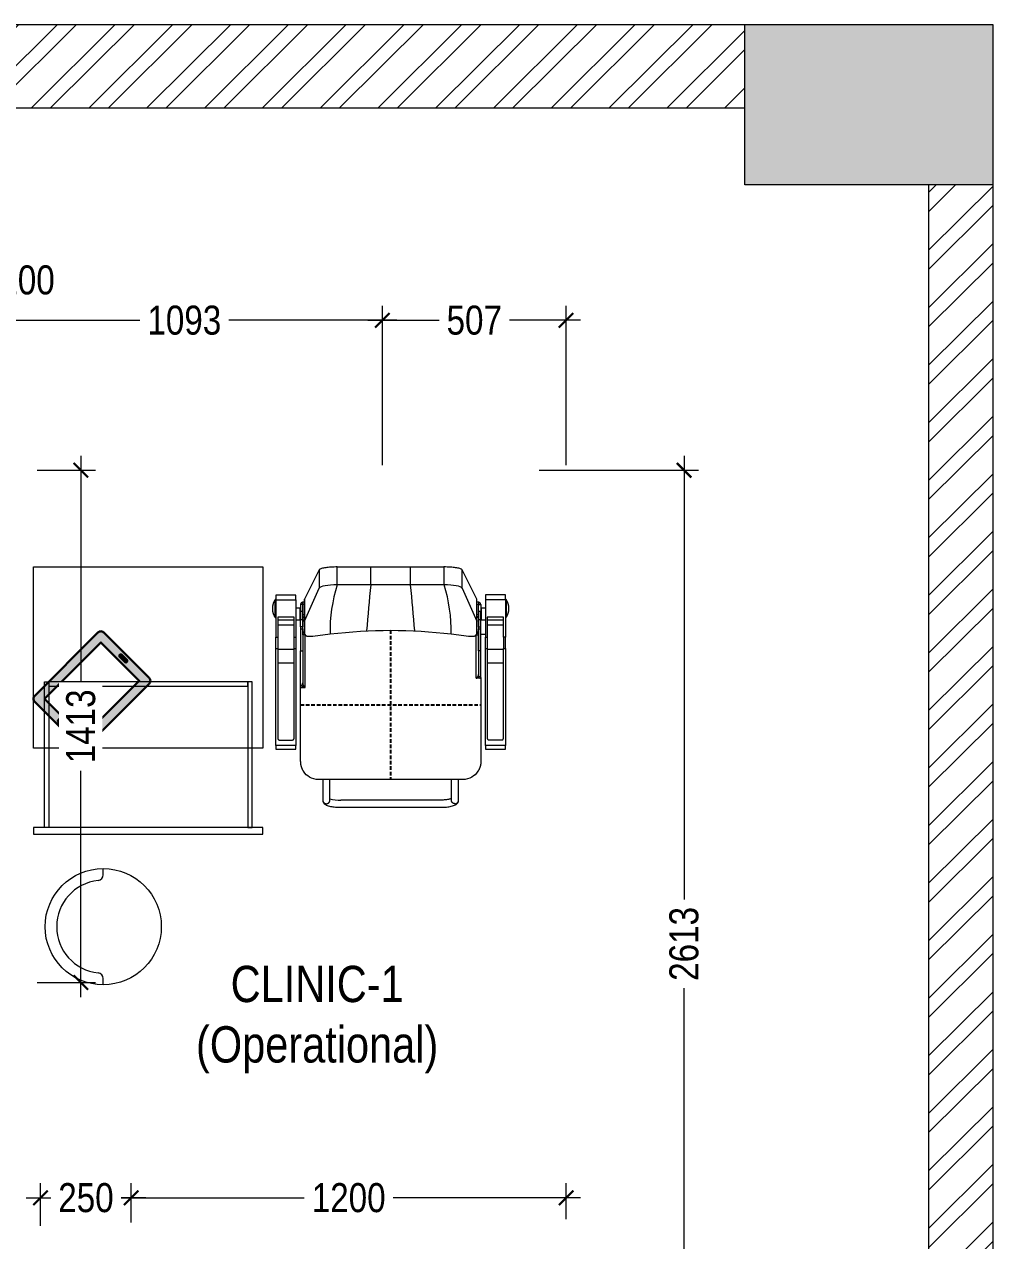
# Model space of a CAD drawing. Header units: millimetres. Extents: x 5444 to 22814, y -867569 to -857363.
# Drawn here: x 20142 to 22814, y -860718 to -857363 of the extents above; entities that cross this region are included whole.
import ezdxf
from ezdxf.lldxf.tags import DXFTag

# ---------------------------------------------------------------- set-up
doc = ezdxf.new("R2010")
doc.units = ezdxf.units.MM
doc.header["$LTSCALE"] = 40
doc.header["$PDMODE"] = 3
doc.linetypes.add('HIDDEN', pattern=[0.375, 0.25, -0.125])
doc.linetypes.add('HIDDEN2', pattern=[0.1875, 0.125, -0.0625])
for name, color, linetype, lineweight in [('A-WALL-MASY', 1, 'Continuous', 9), ('Column', 243, 'Continuous', 9), ('Column hatch', 8, 'Continuous', 9), ('dimensions', 149, 'Continuous', 5), ('Floor-Unit', 1, 'Continuous', 13), ('LENS_FURNITURE', 13, 'Continuous', 9), ('LENS_PARTITION', 21, 'Continuous', 25), ('LENS_TEXT', 31, 'HIDDEN2', 5), ('wall hatch', 22, 'Continuous', 9)]:
    doc.layers.add(name, color=color, linetype=linetype, lineweight=lineweight)
doc.styles.get("Standard").update_dxf_attribs({"font": 'ARIALN.TTF'})
tags = doc.linetypes.add('DASHED2', pattern=[0.375, 0.25, -0.125]).pattern_tags.tags
tags[6:7] = [DXFTag(74, 4), DXFTag(75, 0), DXFTag(340, '0'), DXFTag(46, 1.0), DXFTag(50, 0.0), DXFTag(44, 0.0), DXFTag(45, 0.0)]
tags[4:5] = [DXFTag(74, 4), DXFTag(75, 0), DXFTag(340, '0'), DXFTag(46, 1.0), DXFTag(50, 0.0), DXFTag(44, 0.0), DXFTag(45, 0.0)]
doc.dimstyles.new('Working', dxfattribs={"dimscale": 0.8, "dimtxt": 100, "dimasz": 50, "dimexe": 50, "dimexo": 50, "dimgap": 25, "dimtad": 1, "dimdec": 0, "dimtxsty": 'Standard', "dimblk": 'ARCHTICK', "dimcen": 0, "dimdle": 50, "dimclrd": 250, "dimclre": 8, "dimclrt": 7, "dimazin": 3, "dimtfac": 1, "dimtdec": 0, "dimtmove": 1, "dimatfit": 3, "dimfxl": 3, "dimlwd": 5, "dimlwe": 0})

# ---------------------------------------------------------------- blocks, each defined once
blk = doc.blocks.new('awefqwf')
at = {"layer": 'Column hatch'}
h = blk.add_hatch(color=256, dxfattribs=at)
h.dxf.hatch_style = 1
h.paths.add_polyline_path([(-4403, -8989), (-3393, -8989), (-3393, -8439), (-4403, -8439)])
h.paths.add_polyline_path([(-377, -4885), (0, -4885), (0, -4436), (-377, -4436)])
h.paths.add_polyline_path([(-684, -443), (0, -443), (0, 0), (-684, 0)])
h.paths.add_polyline_path([(-4254, -582), (-3474, -582), (-3474, 0), (-4254, 0)])
h.paths.add_polyline_path([(-9029, -617), (-8338, -617), (-8338, 0), (-9029, 0)])
h.paths.add_polyline_path([(-13667, -615), (-12948, -615), (-12948, 0), (-13667, 0)])
h.paths.add_polyline_path([(-13655, -6646), (-13124, -6646), (-13124, -6185), (-13655, -6185)])
at = {"layer": 'wall hatch'}
h = blk.add_hatch(dxfattribs=at)
h.set_pattern_fill('ANSI32', color=256, scale=300, angle=-0.13)
h.set_pattern_definition([(44.87, (-16178221.86, 1096019.62), (-79.36881616, 79.7298001), []), (44.87, (-16178168.82, 1096019.5), (-79.36881616, 79.7298001), [])])
h.paths.add_polyline_path([(-13124, -6636), (-8523, -6636), (-8523, -6455), (-6255, -6455), (-6255, -7141), (-5150, -7141), (-5150, -8989), (-4403, -8989), (-4403, -8776), (-4920, -8776), (-4920, -7019), (-4275, -7019), (-4275, -6225), (-4375, -6225), (-4375, -6911), (-6025, -6911), (-6025, -6225), (-8753, -6225), (-8753, -6406), (-13124, -6406)])
h.paths.add_polyline_path([(-3615, -8439), (-3393, -8439), (-3393, -6225), (-3615, -6225)])
h.paths.add_polyline_path([(-3393, -8989), (0, -8989), (0, -4885), (-230, -4885), (-230, -8759), (-3393, -8759)])
h.paths.add_polyline_path([(-177, -4436), (0, -4436), (0, -443), (-177, -443)])
h.paths.add_polyline_path([(-8338, -286), (-4254, -286), (-4254, 0), (-8338, 0)])
h.paths.add_polyline_path([(-12948, -307), (-9029, -307), (-9029, 0), (-12948, 0)])
h.paths.add_polyline_path([(-3474, -230), (-684, -230), (-684, 0), (-3474, 0)])
at = {"layer": 'A-WALL-MASY'}
for p, q in [((-3474, 0), (-684, 0)), ((-3474, -230), (-684, -230)), ((-177, -443), (-177, -4436)), ((0, -443), (0, -4436))]:
    blk.add_line(p, q, dxfattribs=at)
at = {"layer": 'Column'}
blk.add_lwpolyline([(-684, 0), (0, 0), (0, -443), (-684, -443)], close=True, dxfattribs=at)
blk = doc.blocks.new('_ArchTick')
at = {"const_width": 0.15}
blk.add_lwpolyline([(-0.5, -0.5), (0.5, 0.5)], dxfattribs=at)
blk = doc.blocks.new('*D42')
at = {"layer": 'Defpoints', "color": 0, "ltscale": 50, "transparency": 16777216}
for p in [(20036.9, -858179.5), (19936.9, -858593.1), (20036.9, -858593.1)]:
    blk.add_point(p, dxfattribs=at)
at = {"layer": 'dimensions', "color": 250, "linetype": 'DASHED2', "lineweight": 5, "ltscale": 50, "transparency": 16777216}
for p, q in [((19986.9, -858179.5), (20020.1, -858068.6)), ((20020.1, -858068.6), (20060.1, -858068.6)), ((19896.9, -858179.5), (20076.9, -858179.5))]:
    blk.add_line(p, q, dxfattribs=at)
at = {"layer": 'dimensions', "color": 8, "linetype": 'DASHED2', "lineweight": 0, "ltscale": 50, "transparency": 16777216}
for p, q in [((19936.9, -858553.1), (19936.9, -858139.5)), ((20036.9, -858553.1), (20036.9, -858139.5))]:
    blk.add_line(p, q, dxfattribs=at)
at = {"layer": 'dimensions', "color": 250, "lineweight": 5, "ltscale": 50, "transparency": 16777216, "xscale": 40, "yscale": 40, "zscale": 40, "rotation": 180}
blk.add_blockref('_ArchTick', (19936.9, -858179.5), dxfattribs=at)
at = {"layer": 'dimensions', "color": 250, "lineweight": 5, "ltscale": 50, "transparency": 16777216, "xscale": 40, "yscale": 40, "zscale": 40}
blk.add_blockref('_ArchTick', (20036.9, -858179.5), dxfattribs=at)
at = {"layer": 'dimensions', "color": 7, "ltscale": 50, "transparency": 16777216, "insert": (20149.4, -858068.6), "char_height": 80, "attachment_point": 5, "bg_fill": 3, "box_fill_scale": 1.25, "bg_fill_color": 9, "bg_fill_true_color": 13158600, "bg_fill_transparency": 0}
blk.add_mtext('\\A1;100', dxfattribs=at)
blk = doc.blocks.new('*D123')
at = {"layer": 'Defpoints', "color": 0, "ltscale": 50, "transparency": 16777216}
for p in [(21129.9, -858179.5), (20036.9, -858593.1), (21129.9, -858806.1)]:
    blk.add_point(p, dxfattribs=at)
at = {"layer": 'dimensions', "color": 8, "linetype": 'DASHED2', "lineweight": 0, "ltscale": 50, "transparency": 16777216}
for p, q in [((20036.9, -858553.1), (20036.9, -858139.5)), ((21129.9, -858579.5), (21129.9, -858139.5))]:
    blk.add_line(p, q, dxfattribs=at)
at = {"layer": 'dimensions', "color": 250, "linetype": 'DASHED2', "lineweight": 5, "ltscale": 50, "transparency": 16777216}
for p, q in [((19996.9, -858179.5), (20468.5, -858179.5)), ((21169.9, -858179.5), (20698.2, -858179.5))]:
    blk.add_line(p, q, dxfattribs=at)
at = {"layer": 'dimensions', "color": 250, "lineweight": 5, "ltscale": 50, "transparency": 16777216, "xscale": 40, "yscale": 40, "zscale": 40, "rotation": 180}
blk.add_blockref('_ArchTick', (20036.9, -858179.5), dxfattribs=at)
at = {"layer": 'dimensions', "color": 250, "lineweight": 5, "ltscale": 50, "transparency": 16777216, "xscale": 40, "yscale": 40, "zscale": 40}
blk.add_blockref('_ArchTick', (21129.9, -858179.5), dxfattribs=at)
at = {"layer": 'dimensions', "color": 7, "ltscale": 50, "transparency": 16777216, "insert": (20583.4, -858179.5), "char_height": 80, "attachment_point": 5, "bg_fill": 3, "box_fill_scale": 1.25, "bg_fill_color": 9, "bg_fill_true_color": 13158600, "bg_fill_transparency": 0}
blk.add_mtext('\\A1;1093', dxfattribs=at)
blk = doc.blocks.new('*D124')
at = {"layer": 'Defpoints', "color": 0, "ltscale": 50, "transparency": 16777216}
for p in [(21636.9, -858179.5), (21129.9, -858806.1), (21636.9, -858806.1)]:
    blk.add_point(p, dxfattribs=at)
at = {"layer": 'dimensions', "color": 8, "linetype": 'DASHED2', "lineweight": 0, "ltscale": 50, "transparency": 16777216}
for p, q in [((21129.9, -858579.5), (21129.9, -858139.5)), ((21636.9, -858579.5), (21636.9, -858139.5))]:
    blk.add_line(p, q, dxfattribs=at)
at = {"layer": 'dimensions', "color": 250, "linetype": 'DASHED2', "lineweight": 5, "ltscale": 50, "transparency": 16777216}
for p, q in [((21089.9, -858179.5), (21290.9, -858179.5)), ((21676.9, -858179.5), (21475.8, -858179.5))]:
    blk.add_line(p, q, dxfattribs=at)
at = {"layer": 'dimensions', "color": 250, "lineweight": 5, "ltscale": 50, "transparency": 16777216, "xscale": 40, "yscale": 40, "zscale": 40, "rotation": 180}
blk.add_blockref('_ArchTick', (21129.9, -858179.5), dxfattribs=at)
at = {"layer": 'dimensions', "color": 250, "lineweight": 5, "ltscale": 50, "transparency": 16777216, "xscale": 40, "yscale": 40, "zscale": 40}
blk.add_blockref('_ArchTick', (21636.9, -858179.5), dxfattribs=at)
at = {"layer": 'dimensions', "color": 7, "ltscale": 50, "transparency": 16777216, "insert": (21383.4, -858179.5), "char_height": 80, "attachment_point": 5, "bg_fill": 3, "box_fill_scale": 1.25, "bg_fill_color": 9, "bg_fill_true_color": 13158600, "bg_fill_transparency": 0}
blk.add_mtext('\\A1;507', dxfattribs=at)
blk = doc.blocks.new('*D125')
at = {"layer": 'Defpoints', "color": 0, "ltscale": 50, "transparency": 16777216}
for p in [(21129.9, -858593.1), (21636.9, -861206.1), (21962.3, -861206.1)]:
    blk.add_point(p, dxfattribs=at)
at = {"layer": 'dimensions', "color": 250, "linetype": 'DASHED2', "lineweight": 5, "ltscale": 50, "transparency": 16777216}
for p, q in [((21962.3, -858553.1), (21962.3, -859781.1)), ((21962.3, -861246.1), (21962.3, -860018))]:
    blk.add_line(p, q, dxfattribs=at)
at = {"layer": 'dimensions', "color": 8, "linetype": 'DASHED2', "lineweight": 0, "ltscale": 50, "transparency": 16777216}
for p, q in [((21562.3, -858593.1), (22002.3, -858593.1)), ((21676.9, -861206.1), (22002.3, -861206.1))]:
    blk.add_line(p, q, dxfattribs=at)
at = {"layer": 'dimensions', "color": 250, "lineweight": 5, "ltscale": 50, "transparency": 16777216, "xscale": 40, "yscale": 40, "zscale": 40}
for p, rotation in [((21962.3, -858593.1), 90), ((21962.3, -861206.1), 270)]:
    blk.add_blockref('_ArchTick', p, dxfattribs=dict(at, rotation=rotation))
at = {"layer": 'dimensions', "color": 7, "ltscale": 50, "transparency": 16777216, "insert": (21962.3, -859899.6), "char_height": 80, "attachment_point": 5, "rotation": 90, "bg_fill": 3, "box_fill_scale": 1.25, "bg_fill_color": 9, "bg_fill_true_color": 13158600, "bg_fill_transparency": 0}
blk.add_mtext('\\A1;2613', dxfattribs=at)
blk = doc.blocks.new('*D40')
at = {"layer": 'Defpoints', "color": 0, "ltscale": 50, "transparency": 16777216}
for p in [(20436.9, -860600), (20436.9, -860708.1), (21636.9, -860699.1)]:
    blk.add_point(p, dxfattribs=at)
at = {"layer": 'dimensions', "color": 8, "linetype": 'DASHED2', "lineweight": 0, "ltscale": 50, "transparency": 16777216}
for p, q in [((20436.9, -860668.1), (20436.9, -860560)), ((21636.9, -860659.1), (21636.9, -860560))]:
    blk.add_line(p, q, dxfattribs=at)
at = {"layer": 'dimensions', "color": 250, "linetype": 'DASHED2', "lineweight": 5, "ltscale": 50, "transparency": 16777216}
for p, q in [((20396.9, -860600), (20922.1, -860600)), ((21676.9, -860600), (21151.6, -860600))]:
    blk.add_line(p, q, dxfattribs=at)
at = {"layer": 'dimensions', "color": 250, "lineweight": 5, "ltscale": 50, "transparency": 16777216, "xscale": 40, "yscale": 40, "zscale": 40, "rotation": 180}
blk.add_blockref('_ArchTick', (20436.9, -860600), dxfattribs=at)
at = {"layer": 'dimensions', "color": 250, "lineweight": 5, "ltscale": 50, "transparency": 16777216, "xscale": 40, "yscale": 40, "zscale": 40}
blk.add_blockref('_ArchTick', (21636.9, -860600), dxfattribs=at)
at = {"layer": 'dimensions', "color": 7, "ltscale": 50, "transparency": 16777216, "insert": (21036.9, -860600), "char_height": 80, "attachment_point": 5, "bg_fill": 3, "box_fill_scale": 1.25, "bg_fill_color": 9, "bg_fill_true_color": 13158600, "bg_fill_transparency": 0}
blk.add_mtext('\\A1;1200', dxfattribs=at)
blk = doc.blocks.new('*D41')
at = {"layer": 'Defpoints', "color": 0, "ltscale": 50, "transparency": 16777216}
for p in [(20186.9, -860600), (20186.9, -860717.1), (20436.9, -860708.1)]:
    blk.add_point(p, dxfattribs=at)
at = {"layer": 'dimensions', "color": 8, "linetype": 'DASHED2', "lineweight": 0, "ltscale": 50, "transparency": 16777216}
for p, q in [((20186.9, -860677.1), (20186.9, -860560)), ((20436.9, -860668.1), (20436.9, -860560))]:
    blk.add_line(p, q, dxfattribs=at)
at = {"layer": 'dimensions', "color": 250, "linetype": 'DASHED2', "lineweight": 5, "ltscale": 50, "transparency": 16777216}
for p, q in [((20146.9, -860600), (20219, -860600)), ((20476.9, -860600), (20404.8, -860600))]:
    blk.add_line(p, q, dxfattribs=at)
at = {"layer": 'dimensions', "color": 250, "lineweight": 5, "ltscale": 50, "transparency": 16777216, "xscale": 40, "yscale": 40, "zscale": 40, "rotation": 180}
blk.add_blockref('_ArchTick', (20186.9, -860600), dxfattribs=at)
at = {"layer": 'dimensions', "color": 250, "lineweight": 5, "ltscale": 50, "transparency": 16777216, "xscale": 40, "yscale": 40, "zscale": 40}
blk.add_blockref('_ArchTick', (20436.9, -860600), dxfattribs=at)
at = {"layer": 'dimensions', "color": 7, "ltscale": 50, "transparency": 16777216, "insert": (20311.9, -860600), "char_height": 80, "attachment_point": 5, "bg_fill": 3, "box_fill_scale": 1.25, "bg_fill_color": 9, "bg_fill_true_color": 13158600, "bg_fill_transparency": 0}
blk.add_mtext('\\A1;250', dxfattribs=at)
blk = doc.blocks.new('Chair')
at = {"layer": 'Floor-Unit', "ltscale": 100}
for p, q in [((587017.2, -21249.2), (586990.8, -21249.2)), ((587490.8, -21249.2), (587464.4, -21249.2))]:
    blk.add_line(p, q, dxfattribs=at)
blk.add_circle((587240.8, -21249.2), 250, dxfattribs=at)
for centre, radius, start, end in [((587017.2, -21274.2), 25, 6.3794, 90), ((587240.8, -21249.2), 200, 186.3794, 353.6206), ((587464.4, -21274.2), 25, 90, 173.6206)]:
    blk.add_arc(centre, radius, start, end, dxfattribs=at)
blk = doc.blocks.new('chr')
at = {"layer": 'Defpoints', "linetype": 'HIDDEN'}
for p, q in [((0, 205.7), (0, -205.7)), ((-249, 0), (249, 0))]:
    blk.add_line(p, q, dxfattribs=at)
at = {"layer": 'LENS_FURNITURE'}
for points in [[(-197, 372.7), (-237.8, 291.7), (-237.8, 231.2, 0.110434), (-238, 230.4), (-238, 199.5), (-238, 199.4)], [(238, 199.4), (238, 199.5), (238, 230.4, 0.107055), (237.8, 231.2), (237.8, 291.7), (197, 372.7)], [(236, 193.5, -0.026868), (242.5, 193.2), (242.5, 193.5), (242.5, 193.7), (242.4, 194.2), (242.4, 194.5), (242.3, 194.8), (242.3, 195), (242.2, 195.2), (242.2, 195.5), (242.1, 195.7), (242, 196), (242, 196.2), (241.9, 196.5), (241.7, 196.9), (241.5, 197.4), (241.3, 197.9), (241.2, 198.1), (240.9, 198.5), (240.8, 198.8), (240.6, 199), (240.3, 199.4), (240.2, 199.6), (240, 199.8), (239.9, 200), (239.7, 200.2), (239.5, 200.4), (239.4, 200.6), (239.2, 200.7), (239, 200.9), (238.8, 201.1), (238.4, 201.4), (238, 201.7)], [(249, 73.3, 0.004277), (236, 73.4), (236, 193.3)], [(-249, 48.3, -0.00446), (-236, 48.4), (-236, 48.4), (-236.4, 48.5), (-238.1, 49), (-240.7, 49.9), (-242.8, 50.7), (-244.4, 51.5), (-245.5, 52.3), (-245.3, 52.5), (-245.1, 52.6), (-244.8, 52.9), (-244.5, 53.3), (-244.4, 53.5), (-244.2, 53.7), (-244.1, 53.8), (-244, 54), (-243.9, 54.2), (-243.6, 54.6), (-243.5, 54.8), (-243.4, 55), (-243.3, 55.2), (-243.2, 55.4), (-243.1, 55.7), (-243.1, 55.9), (-243, 56.1), (-242.9, 56.3), (-242.8, 56.7), (-242.7, 57), (-242.7, 57.2), (-242.6, 57.4), (-242.6, 57.6), (-242.6, 57.9), (-242.5, 58.1), (-242.5, 58.5), (-242.5, 58.8), (-242.5, 59)]]:
    blk.add_lwpolyline(points, format="xyb", dxfattribs=at)
for points in [[(-147.2, 331.1), (-147.2, 380.6), (-151.5, 380.5), (-155.9, 380.4), (-160.1, 380.3), (-164.3, 380.1), (-168.3, 379.8), (-172.2, 379.4), (-175.9, 379), (-179.3, 378.5), (-182.5, 378), (-185.5, 377.5), (-188.1, 376.9), (-190.5, 376.2), (-192.5, 375.6), (-194.2, 374.9), (-195.5, 374.1), (-196.4, 373.4), (-197, 372.7), (-197, 322.4)], [(-147.2, 380.6), (147.2, 380.6)], [(-54.8, 331.1), (-54.8, 380.6)], [(54.8, 331.1), (54.8, 380.6)], [(197, 322.4), (197, 372.7), (196.5, 373.4), (195.5, 374.1), (194.2, 374.9), (192.5, 375.6), (190.5, 376.2), (188.2, 376.9), (185.5, 377.5), (182.6, 378), (179.4, 378.5), (175.9, 379), (172.2, 379.4), (168.4, 379.8), (164.3, 380.1), (160.2, 380.3), (155.9, 380.4), (151.6, 380.5), (147.2, 380.6), (147.2, 331.1)], [(-261.5, 290.2), (-261.5, 303.2), (-316.5, 303.2), (-316.5, 290.2), (-261.5, 290.2), (-261.5, 187)], [(-237.8, 231.2), (-197, 322.4)], [(147.2, 331.1), (-147.2, 331.1)], [(197, 322.4), (237.8, 231.2)], [(197, 321.2), (197, 321.7), (197, 321.9)], [(316.5, 290.4), (316.5, 303.4), (261.5, 303.4), (261.5, 290.4), (316.5, 290.4), (316.5, 187.2)], [(-316.5, 290.7), (-318.5, 290.7), (-318.8, 290.3), (-319.1, 289.9), (-319.3, 289.4), (-319.9, 288.6), (-320.1, 288.1), (-320.4, 287.7), (-320.9, 286.8), (-321.2, 286.4), (-321.4, 285.9), (-321.6, 285.5), (-321.8, 285), (-322.3, 284.1), (-322.5, 283.6), (-322.7, 283.2), (-322.9, 282.7), (-323.1, 282.2), (-323.3, 281.8), (-323.5, 281.3), (-323.8, 280.4), (-324, 279.9), (-324.1, 279.4), (-324.5, 278.4), (-324.6, 277.9), (-324.7, 277.5), (-324.9, 277), (-325, 276.5), (-325.2, 275.5), (-325.5, 274.5), (-325.6, 274), (-325.7, 273.5), (-325.9, 272), (-326.1, 270.5), (-326.1, 270), (-326.2, 269.5), (-326.2, 269), (-326.3, 268.5), (-326.3, 268), (-326.3, 267.5), (-326.3, 267), (-326.3, 266.5), (-326.4, 266), (-326.4, 265.4), (-326.3, 264.9), (-326.3, 264.4), (-326.3, 263.9), (-326.3, 262.9), (-326.2, 262.4), (-326.2, 261.9), (-326.1, 261.4), (-326.1, 260.9), (-325.9, 259.4), (-325.8, 258.9), (-325.7, 258.4), (-325.7, 257.9), (-325.6, 257.4), (-325.5, 256.9), (-325.4, 256.4), (-325.2, 255.9), (-325, 254.9), (-324.9, 254.4), (-324.7, 253.9), (-324.6, 253.4), (-324.5, 253), (-324, 251.5), (-323.8, 251), (-323.6, 250.5), (-323.5, 250.1), (-323.3, 249.6), (-323.1, 249.1), (-322.9, 248.7), (-322.7, 248.2), (-322.5, 247.7), (-322.3, 247.3), (-321.8, 246.4), (-321.6, 245.9), (-321.4, 245.5), (-321.2, 245), (-320.7, 244.1), (-320.4, 243.7), (-320.1, 243.2), (-319.9, 242.8), (-319.3, 242), (-319.1, 241.5), (-318.8, 241.1), (-318.5, 240.7), (-316.5, 240.7)], [(-318.5, 240.7), (-318.5, 290.7)], [(-316.5, 290.2), (-316.5, 187)], [(-238, 277.2), (-242, 277.2), (-242, 283.1), (-242.2, 283.1), (-242.6, 283.1), (-242.8, 283), (-243, 283), (-243.1, 283), (-243.3, 283), (-243.5, 282.9), (-243.7, 282.9), (-244.1, 282.8), (-244.2, 282.7), (-244.4, 282.6), (-244.8, 282.5), (-244.9, 282.4), (-245.1, 282.3), (-245.3, 282.2), (-245.6, 282), (-245.8, 281.9), (-245.9, 281.8), (-246.1, 281.7), (-246.2, 281.5), (-246.4, 281.4), (-246.5, 281.3), (-246.6, 281.2), (-246.8, 281), (-246.9, 280.9), (-247, 280.7), (-247.1, 280.6), (-247.4, 280.3), (-247.5, 280.1), (-247.6, 280), (-247.7, 279.8), (-247.8, 279.6), (-247.9, 279.3), (-248.1, 278.9), (-248.2, 278.6), (-248.3, 278.4), (-248.3, 278.2), (-248.4, 278), (-248.4, 277.8), (-248.4, 277.6), (-248.4, 277.4), (-248.5, 277.3), (-248.5, 277.1), (-248.5, 276.9), (-248.5, 276.7)], [(-242.5, 257.7), (-242.5, 276.7), (-248.5, 276.7), (-248.5, 257.7)], [(-242.5, 249.3), (-242.5, 249.4), (-242.4, 249.6), (-242.2, 249.6), (-242, 249.6), (-242, 277.2), (-242.1, 277.2), (-242.1, 277.2), (-242.2, 277.1), (-242.2, 277.1), (-242.3, 277.1), (-242.3, 277), (-242.4, 277), (-242.4, 277), (-242.5, 276.9), (-242.5, 276.8), (-242.5, 276.8), (-242.5, 276.7), (-242.5, 276.7)], [(-238, 283.1), (-242, 283.1)], [(-238, 230.2), (-238, 230.4), (-238, 290.9), (-238, 291), (-238, 291.1), (-237.9, 291.2), (-237.9, 291.3), (-237.9, 291.4), (-237.9, 291.5), (-237.8, 291.6), (-237.8, 291.7)], [(238, 230.2), (238, 230.4), (238, 290.9), (238, 291), (238, 291.1), (238, 291.2), (238, 291.3), (237.9, 291.4), (237.9, 291.5), (237.9, 291.6), (237.8, 291.7)], [(248.5, 276.7), (248.5, 277.3), (248.4, 277.4), (248.4, 277.6), (248.4, 277.8), (248.4, 278), (248.3, 278.2), (248.1, 278.7), (248.1, 278.9), (247.9, 279.3), (247.9, 279.4), (247.8, 279.6), (247.7, 279.8), (247.6, 280), (247.5, 280.1), (247.4, 280.3), (247.1, 280.6), (247, 280.7), (246.9, 280.9), (246.8, 281), (246.6, 281.2), (246.5, 281.3), (246.1, 281.7), (245.9, 281.8), (245.8, 281.9), (245.6, 282), (245.3, 282.2), (245.1, 282.3), (244.9, 282.4), (244.8, 282.5), (244.4, 282.6), (244.2, 282.7), (244.1, 282.8), (243.9, 282.8), (243.7, 282.9), (243.5, 282.9), (243.3, 283), (243.1, 283), (242.9, 283), (242.8, 283), (242.6, 283.1), (242.2, 283.1), (242, 283.1), (242, 277.2), (238, 277.2)], [(242, 283.1), (238, 283.1)], [(242.5, 249.3), (242.4, 249.5), (242.4, 249.5), (242.4, 249.5), (242.4, 249.5), (242.2, 249.6), (242, 249.6), (242, 277.2), (242.1, 277.2), (242.1, 277.2), (242.2, 277.1), (242.2, 277.1), (242.3, 277.1), (242.3, 277), (242.4, 277), (242.4, 277), (242.5, 276.9), (242.5, 276.8), (242.5, 276.8), (242.5, 276.7), (242.5, 276.7)], [(242.5, 257.7), (242.5, 276.7), (248.5, 276.7), (248.5, 257.7)], [(261.5, 290.4), (261.5, 187.2)], [(316.5, 240.9), (318.5, 240.9), (318.8, 241.3), (319.1, 241.7), (319.6, 242.6), (320.1, 243.4), (320.7, 244.3), (320.9, 244.8), (321.2, 245.2), (321.4, 245.6), (321.6, 246.1), (321.8, 246.5), (322.1, 247), (322.3, 247.5), (322.5, 247.9), (322.7, 248.4), (322.9, 248.9), (323.1, 249.3), (323.3, 249.8), (323.5, 250.3), (323.8, 251.2), (324, 251.7), (324.1, 252.2), (324.5, 253.1), (324.6, 253.6), (324.9, 254.6), (325, 255.1), (325.2, 256.1), (325.4, 256.6), (325.5, 257.1), (325.6, 257.6), (325.7, 258.1), (325.7, 258.6), (325.8, 259.1), (326, 260.1), (326.1, 261.1), (326.1, 261.6), (326.2, 262.1), (326.3, 263.1), (326.3, 263.6), (326.3, 264.1), (326.3, 264.6), (326.3, 265.1), (326.4, 265.6), (326.4, 266.1), (326.3, 266.6), (326.3, 267.1), (326.3, 267.7), (326.3, 268.2), (326.3, 268.7), (326.2, 269.7), (326.1, 270.2), (326.1, 270.7), (326, 271.7), (325.8, 272.7), (325.7, 273.2), (325.7, 273.7), (325.5, 274.7), (325.4, 275.2), (325.2, 275.7), (325, 276.7), (324.9, 277.2), (324.7, 277.6), (324.6, 278.1), (324.5, 278.6), (324.1, 279.6), (324, 280.1), (323.8, 280.6), (323.5, 281.5), (323.3, 282), (322.9, 282.9), (322.7, 283.4), (322.3, 284.3), (321.8, 285.2), (321.6, 285.7), (321.4, 286.1), (321.2, 286.6), (320.9, 287), (320.7, 287.5), (320.1, 288.3), (319.9, 288.8), (319.6, 289.2), (319.3, 289.6), (319.1, 290), (318.8, 290.5), (318.5, 290.9), (316.5, 290.9)], [(318.5, 290.9), (318.5, 240.9)], [(-266.5, 187), (-266.5, 241.7), (-311.5, 241.7), (-311.5, 187)], [(-248.5, 265.7), (-249.5, 266.7), (-261.5, 266.7)], [(-261.5, 234.7), (-249.5, 234.7), (-248.5, 235.7)], [(-249.5, 234.7), (-249.5, 266.7)], [(-248.5, 215.4), (-248.5, 209.6), (-242.5, 209.6), (-242.5, 215.4), (-248.5, 215.4), (-248.5, 235.9)], [(-238, 201.8), (-238.2, 201.6), (-238.4, 201.5), (-238.6, 201.3), (-238.8, 201.1), (-238.9, 200.9), (-239.1, 200.8), (-239.3, 200.6), (-239.5, 200.4), (-239.7, 200.2), (-239.8, 200), (-240, 199.8), (-240.2, 199.6), (-240.3, 199.4), (-240.5, 199.2), (-240.6, 199), (-240.9, 198.6), (-241.1, 198.1), (-241.2, 197.9), (-241.4, 197.7), (-241.5, 197.4), (-241.6, 197.2), (-241.7, 197), (-241.8, 196.7), (-241.9, 196.5), (-241.9, 196.2), (-242, 196), (-242.1, 195.8), (-242.2, 195.5), (-242.2, 195.3), (-242.3, 195), (-242.3, 194.8), (-242.4, 194.5), (-242.4, 194), (-242.5, 193.7), (-242.5, 193.2), (-242.5, 232.1), (-242.2, 236.1), (-241.2, 240.1), (-239.5, 243.8), (-238, 246)], [(-242.5, 235.9), (-242.5, 215.4)], [(-242, 249.6), (-240.7, 249.6), (-239.3, 249.6), (-238, 249.5)], [(238, 246.1), (238.5, 245.4), (240.2, 242.4), (241.5, 239.1), (242.2, 235.6), (242.5, 232.1), (242.5, 193.2), (242.5, 84), (242.2, 81.9), (241.2, 79.8), (239.7, 77.4), (237.7, 75), (236, 73.4), (236, 73.4), (236.4, 73.5), (238.1, 74), (240.7, 74.9), (242.8, 75.7), (244.4, 76.5), (245.5, 77.3), (245.3, 77.5), (245.1, 77.6), (244.8, 77.9), (244.5, 78.3), (244.4, 78.5), (244.2, 78.7), (244.1, 78.8), (243.9, 79.2), (243.8, 79.4), (243.6, 79.6), (243.5, 79.8), (243.4, 80), (243.3, 80.2), (243.2, 80.4), (243.1, 80.7), (243.1, 80.9), (243, 81.1), (242.9, 81.3), (242.8, 81.7), (242.7, 82), (242.7, 82.2), (242.6, 82.4), (242.6, 82.6), (242.6, 82.9), (242.5, 83.1), (242.5, 83.5), (242.5, 83.8), (242.5, 84)], [(238, 249.5), (239.3, 249.6), (242, 249.6)], [(242.5, 214.3), (242.5, 209.8), (248.5, 209.8), (248.5, 214.3), (242.5, 214.3), (242.5, 235.9)], [(261.5, 266.9), (249.5, 266.9), (248.5, 265.9)], [(248.5, 235.9), (249.5, 234.9), (261.5, 234.9)], [(248.5, 214.3), (248.5, 235.9)], [(249.5, 266.9), (249.5, 234.9)], [(311.5, 187.2), (311.5, 241.8), (266.5, 241.8), (266.5, 187.2)], [(-266.5, 233.8), (-311.5, 233.8)], [(-266.5, 219.8), (-311.5, 219.8)], [(-248.5, 209.6), (-248.5, 149.4)], [(-242.5, 222.6), (-242.4, 223), (-242.4, 223.1), (-242.4, 223.1), (-242.4, 223.1), (-242.2, 223.4), (-242, 223.6)], [(-242.5, 209.6), (-242.5, 149.4)], [(-214.9, 189.4), (-208.1, 190.4), (-187.4, 193.3), (-166.6, 195.9), (-145.8, 198.2), (-125, 200.2), (-104.2, 201.9), (-83.3, 203.3), (-62.4, 204.4), (-41.5, 205.2), (-20.6, 205.7), (0.3, 205.8), (21.2, 205.6), (42.1, 205.2), (63, 204.4), (83.9, 203.3), (104.8, 201.9), (125.6, 200.2), (146.5, 198.2), (167.2, 195.8), (188, 193.2), (208.7, 190.3), (214.9, 189.4)], [(242, 223.7), (242.2, 223.4), (242.4, 223.2), (242.5, 223), (242.5, 222.7)], [(242.5, 149.5), (242.5, 209.8)], [(248.5, 149.5), (248.5, 209.8)], [(311.5, 234), (266.5, 234)], [(311.5, 220), (266.5, 220)], [(-316.5, 155.2), (-316.5, 187), (-311.5, 187), (-311.5, 155.2)], [(-266.5, 155.2), (-266.5, 187), (-261.5, 187), (-261.5, 155.2)], [(-236, 193.5), (-236.5, 193.5), (-237.1, 193.5), (-238.2, 193.5), (-238.7, 193.5), (-239.2, 193.5), (-239.8, 193.4), (-240.3, 193.4), (-241.4, 193.3), (-242, 193.3), (-242.5, 193.2), (-242.5, 59), (-242.2, 57), (-241.2, 54.8), (-239.8, 52.5), (-237.7, 50), (-236, 48.4), (-236, 193.4)], [(-238, 199.5), (-238, 199.4), (-238, 199.1), (-238, 198.6), (-237.9, 198.4), (-237.9, 197.9), (-237.8, 197.7), (-237.7, 197.2), (-237.7, 197), (-237.6, 196.7), (-237.6, 196.5), (-237.5, 196.3), (-237.4, 196), (-237.3, 195.8), (-237.2, 195.6), (-237.1, 195.4), (-237, 195.1), (-236.9, 194.9), (-236.8, 194.7), (-236.5, 194.1), (-236.3, 193.9), (-236.2, 193.7), (-236.1, 193.5), (-235.8, 193.1), (-235.5, 192.7), (-235.3, 192.6), (-235.1, 192.4), (-235, 192.2), (-234.8, 192), (-234.6, 191.9), (-234.2, 191.6), (-233.9, 191.3), (-233.5, 191), (-233.3, 190.9), (-233, 190.7), (-232.6, 190.5), (-232.4, 190.4), (-232, 190.2), (-231.7, 190.1), (-231.5, 190), (-231.1, 189.8), (-230.8, 189.8), (-230.6, 189.7), (-230.4, 189.7), (-230.1, 189.6), (-229.9, 189.5), (-229.7, 189.5), (-229.4, 189.5), (-228.9, 189.4), (-228.7, 189.4), (-228.5, 189.4), (-228.2, 189.4), (-228, 189.4), (-214.9, 189.4)], [(214.9, 189.4), (228, 189.4), (228.3, 189.4), (228.5, 189.4), (228.7, 189.4), (229, 189.4), (229.5, 189.5), (229.7, 189.5), (229.9, 189.5), (230.6, 189.7), (230.9, 189.8), (231.1, 189.8), (231.3, 189.9), (231.6, 190), (231.8, 190.1), (232, 190.2), (232.2, 190.3), (232.4, 190.4), (232.7, 190.5), (233.1, 190.7), (233.3, 190.9), (233.5, 191), (233.9, 191.3), (234.3, 191.6), (234.6, 191.9), (234.8, 192), (235, 192.2), (235.2, 192.4), (235.3, 192.6), (235.5, 192.7), (235.8, 193.1), (236.1, 193.5), (236.4, 193.9), (236.5, 194.1), (236.6, 194.3), (236.9, 194.7), (237, 194.9), (237.1, 195.1), (237.2, 195.4), (237.3, 195.6), (237.4, 195.8), (237.5, 196), (237.5, 196.3), (237.6, 196.5), (237.7, 196.7), (237.8, 197.4), (237.9, 197.7), (237.9, 197.9), (238, 198.4), (238, 198.6), (238, 198.9), (238, 199.1), (238, 199.4), (238, 199.5)], [(261.5, 194), (248.5, 194)], [(261.5, 155.4), (261.5, 187.2), (266.5, 187.2), (266.5, 155.4)], [(-316.5, -111.8), (-316.5, 155.2), (-311.5, 155.2), (-311.5, -91.8), (-311.5, -92), (-311.5, -92.1), (-311.5, -92.3), (-311.5, -92.5), (-311.4, -92.7), (-311.4, -93), (-311.3, -93.2), (-311.3, -93.3), (-311.2, -93.6), (-311.1, -93.8), (-311, -93.9), (-310.9, -94.1), (-310.9, -94.3), (-310.6, -94.7), (-310.5, -94.8), (-310.4, -95), (-310.3, -95.1), (-310.1, -95.2), (-309.9, -95.5), (-309.8, -95.6), (-309.7, -95.7), (-309.2, -96), (-309.1, -96.1), (-309, -96.2), (-308.8, -96.2), (-308.5, -96.4), (-308.2, -96.5), (-308, -96.6), (-307.7, -96.7), (-307.5, -96.7), (-307.3, -96.7), (-307.2, -96.8), (-307, -96.8), (-306.8, -96.8), (-306.7, -96.8), (-306.5, -96.8), (-271.5, -96.8), (-271.3, -96.8), (-271.2, -96.8), (-271, -96.8), (-270.8, -96.8), (-270.5, -96.7), (-270.3, -96.7), (-270, -96.6), (-269.8, -96.5), (-269.7, -96.5), (-269.5, -96.4), (-269.2, -96.2), (-269.1, -96.2), (-268.9, -96.1), (-268.8, -96), (-268.6, -95.9), (-268.3, -95.7), (-268.2, -95.6), (-268.1, -95.5), (-267.8, -95.2), (-267.7, -95.1), (-267.6, -95), (-267.5, -94.8), (-267.4, -94.7), (-267.3, -94.5), (-267.2, -94.4), (-267.1, -94.1), (-267, -93.9), (-266.9, -93.6), (-266.8, -93.5), (-266.7, -93.3), (-266.7, -93.2), (-266.6, -93), (-266.6, -92.7), (-266.5, -92.5), (-266.5, -92.3), (-266.5, -92), (-266.5, -91.8), (-266.5, 155.2), (-261.5, 155.2), (-261.5, -111.8)], [(-266.5, 152.7), (-311.5, 152.7)], [(-248.5, 50.7), (-248.5, 52.8), (-248.5, 149.4), (-242.5, 149.4), (-242.5, 61.3)], [(248.5, 75.6), (248.5, 149.5), (242.5, 149.5), (242.5, 83.8)], [(316.5, 155.4), (316.5, -111.6), (261.5, -111.6), (261.5, -121.6), (316.5, -121.6), (316.5, -111.6)], [(261.5, -111.6), (261.5, 155.4), (266.5, 155.4), (266.5, -91.6), (266.5, -91.8), (266.5, -91.9), (266.5, -92.1), (266.5, -92.3), (266.6, -92.5), (266.6, -92.6), (266.6, -92.8), (266.7, -93.1), (266.8, -93.3), (266.8, -93.4), (266.9, -93.6), (267, -93.8), (267.1, -93.9), (267.1, -94.1), (267.2, -94.2), (267.3, -94.4), (267.4, -94.5), (267.5, -94.6), (267.6, -94.8), (267.7, -94.9), (267.8, -95), (268.1, -95.3), (268.2, -95.4), (268.3, -95.5), (268.6, -95.7), (268.8, -95.8), (268.9, -95.9), (269, -96), (269.4, -96.1), (269.8, -96.3), (270, -96.4), (270.3, -96.5), (270.5, -96.5), (270.6, -96.5), (270.8, -96.6), (271, -96.6), (271.2, -96.6), (271.5, -96.6), (306.5, -96.6), (306.7, -96.6), (306.8, -96.6), (307, -96.6), (307.2, -96.6), (307.3, -96.5), (307.5, -96.5), (307.7, -96.5), (308, -96.4), (308.2, -96.3), (308.3, -96.3), (308.6, -96.1), (308.8, -96), (308.9, -96), (309.1, -95.9), (309.2, -95.8), (309.4, -95.7), (309.7, -95.5), (309.8, -95.4), (309.9, -95.3), (310.1, -95), (310.3, -94.9), (310.4, -94.8), (310.6, -94.5), (310.7, -94.4), (310.8, -94.2), (310.9, -94.1), (310.9, -93.9), (311, -93.8), (311.1, -93.4), (311.2, -93.3), (311.3, -93.1), (311.4, -92.8), (311.4, -92.6), (311.4, -92.5), (311.5, -92.3), (311.5, -92.1), (311.5, -91.9), (311.5, -91.8), (311.5, -91.6), (311.5, 155.4)], [(311.5, 152.9), (266.5, 152.9)], [(-266.5, 115.3), (-311.5, 115.3)], [(311.5, 115.5), (266.5, 115.5)], [(246.5, 78.1), (246.2, 77.9), (245.5, 77.3)], [(248.5, 75.7), (248.7, 75.2), (248.7, 75), (248.8, 74.8), (248.8, 74.7), (248.9, 74.5), (249, 74), (249, 73.8), (249, 73.5), (249, 73.3), (249, -155.7)], [(-249, -155.7), (-249, 48.3), (-249, 48.5), (-249, 48.6), (-249, 48.8), (-249, 49), (-248.9, 49.2), (-248.9, 49.4), (-248.9, 49.6), (-248.8, 49.8), (-248.8, 49.9), (-248.7, 50.1), (-248.6, 50.5), (-248.4, 50.8), (-248.4, 51), (-248.3, 51.1), (-248.2, 51.3), (-248, 51.6), (-247.9, 51.8), (-247.8, 51.9), (-247.6, 52.1), (-247.5, 52.2), (-247.3, 52.5), (-247.1, 52.6), (-247, 52.7), (-246.9, 52.9), (-246.7, 53), (-246.6, 53.1), (-246.3, 52.9), (-245.5, 52.3)], [(-248.5, 52.8), (-246.9, 52.8)], [(-246.6, 53.1), (-246.2, 53.4), (-245.8, 53.7), (-245.5, 54), (-245.1, 54.4), (-245, 54.6), (-244.7, 54.9), (-244.5, 55.1), (-244.4, 55.3), (-244.2, 55.5), (-244.1, 55.7), (-244, 55.9), (-243.9, 56.1), (-243.6, 56.5), (-243.5, 56.8), (-243.4, 57), (-243.3, 57.2), (-243.2, 57.4), (-243.1, 57.9), (-242.9, 58.3), (-242.8, 58.8), (-242.7, 59), (-242.7, 59.2), (-242.6, 59.5), (-242.6, 59.7), (-242.6, 59.9), (-242.5, 60.2), (-242.5, 60.7), (-242.5, 60.9), (-242.5, 61.1)], [(-249, -155.7), (-249, -156.3), (-249, -156.8), (-249, -157.3), (-249, -157.9), (-248.9, -158.4), (-248.9, -159.5), (-248.8, -160), (-248.7, -161.1), (-248.7, -161.6), (-248.6, -162.1), (-248.5, -162.7), (-248.4, -163.7), (-248.3, -164.2), (-248.1, -165.3), (-248, -165.8), (-247.9, -166.3), (-247.7, -166.9), (-247.6, -167.4), (-247.5, -167.9), (-247.2, -168.9), (-246.9, -170), (-246.8, -170.5), (-246.4, -171.5), (-246.3, -172), (-246.1, -172.5), (-245.9, -173), (-245.7, -173.5), (-245.5, -174), (-245.3, -174.5), (-244.7, -176), (-244.5, -176.5), (-243.8, -177.9), (-243.1, -179.3), (-242.6, -180.3), (-242.3, -180.7), (-242, -181.2), (-241.7, -181.7), (-241.2, -182.6), (-240.9, -183)], [(249, -155.7), (249, -156.3), (249, -156.8), (249, -157.3), (248.9, -157.9), (248.9, -158.4), (248.9, -159.5), (248.8, -160), (248.8, -160.5), (248.7, -161.1), (248.7, -161.6), (248.6, -162.1), (248.5, -162.7), (248.4, -163.7), (248.3, -164.2), (248.2, -164.8), (248.1, -165.3), (248, -165.8), (247.9, -166.3), (247.7, -166.9), (247.6, -167.4), (247.5, -167.9), (247.2, -168.9), (246.9, -170), (246.8, -170.5), (246.4, -171.5), (246.3, -172), (246.1, -172.5), (245.9, -173), (245.7, -173.5), (245.5, -174), (245.3, -174.5), (245.1, -175), (244.7, -176), (244.5, -176.5), (244, -177.4), (243.8, -177.9), (243.6, -178.4), (243.1, -179.3), (242.8, -179.8), (242, -181.2), (241.7, -181.7), (241.2, -182.6), (240.9, -183), (236.9, -188.4), (233, -192.4), (228.7, -196), (224, -199), (218.3, -201.8), (212.4, -203.9), (205.8, -205.3), (199, -205.7), (199, -205.7)], [(-199, -205.7), (-199, -205.7), (-205.8, -205.3), (-212.4, -203.9), (-218.3, -201.8), (-224, -199), (-228.7, -196), (-233, -192.4), (-236.9, -188.4), (-240.9, -183), (-240.9, -183.1), (-240.9, -183.1)], [(199, -205.7), (-199, -205.7)], [(-187.5, -205.7), (-187.5, -262.7), (-187.4, -264.6), (-186.9, -266.5), (-186.2, -268.2), (-185.3, -269.8), (-184.3, -271.2), (-183, -272.5), (-181.5, -273.7), (-179.7, -274.9), (-177.6, -276.1), (-175, -277.2), (-172, -278.2), (-169, -279.1), (-165.8, -279.8), (-162.6, -280.5), (-159.2, -281), (-155.7, -281.4), (-152.2, -281.8), (-148.5, -282.1), (-144.8, -282.3), (-141.1, -282.4), (-137.5, -282.4), (137.5, -282.4), (139.5, -282.4), (143.2, -282.3), (146.9, -282.2), (150.6, -281.9), (154.2, -281.6), (157.6, -281.2), (161, -280.7), (164.3, -280.1), (167.4, -279.5), (170.3, -278.7), (173.2, -277.8), (175.9, -276.8), (178.6, -275.6), (180.7, -274.3), (182.4, -273), (183.8, -271.7), (185, -270.2), (186, -268.6), (186.8, -266.9), (187.3, -265.1), (187.5, -263.3), (187.5, -262.7), (187.5, -205.7)], [(-177.5, -272.4), (-177.3, -272.4), (-176.8, -272.4), (-176.3, -272.4), (-176.1, -272.3), (-175.8, -272.3), (-175.6, -272.3), (-175.4, -272.2), (-175.1, -272.2), (-174.9, -272.1), (-174.4, -272), (-174.2, -271.9), (-174, -271.8), (-173.8, -271.7), (-173.3, -271.6), (-173.1, -271.5), (-172.5, -271.1), (-172.3, -271), (-171.9, -270.8), (-171.5, -270.5), (-171.1, -270.2), (-170.9, -270), (-170.8, -269.9), (-170.4, -269.6), (-170.1, -269.2), (-169.9, -269), (-169.6, -268.7), (-169.5, -268.5), (-169.3, -268.3), (-169.2, -268.1), (-169.1, -267.9), (-168.9, -267.7), (-168.7, -267.3), (-168.5, -266.9), (-168.4, -266.6), (-168.3, -266.4), (-168.2, -266.2), (-168.1, -266), (-168, -265.8), (-167.9, -265.3), (-167.8, -265.1), (-167.8, -264.8), (-167.7, -264.6), (-167.7, -264.4), (-167.6, -264.1), (-167.6, -263.9), (-167.6, -263.7), (-167.5, -263), (-167.5, -262.7), (-167.5, -205.7)], [(177.5, -272.4), (177.3, -272.4), (176.8, -272.4), (176.3, -272.4), (176.1, -272.3), (175.8, -272.3), (175.6, -272.3), (175.4, -272.2), (175.1, -272.2), (174.9, -272.1), (174.4, -272), (174.2, -271.9), (174, -271.8), (173.8, -271.7), (173.3, -271.6), (173.1, -271.5), (172.9, -271.4), (172.7, -271.2), (172.5, -271.1), (172.3, -271), (171.9, -270.8), (171.7, -270.6), (171.5, -270.5), (171.3, -270.3), (171.1, -270.2), (170.9, -270), (170.8, -269.9), (170.4, -269.6), (169.9, -269), (169.8, -268.9), (169.6, -268.7), (169.5, -268.5), (169.3, -268.3), (169.2, -268.1), (169.1, -267.9), (168.9, -267.7), (168.7, -267.3), (168.5, -266.9), (168.4, -266.6), (168.3, -266.4), (168.2, -266.2), (168.1, -266), (168, -265.8), (167.9, -265.5), (167.8, -265.1), (167.8, -264.8), (167.7, -264.6), (167.7, -264.4), (167.6, -264.1), (167.6, -263.9), (167.6, -263.7), (167.5, -263), (167.5, -262.7), (167.5, -205.7)], [(-187.5, -262.7), (-187.5, -263.2), (-187.4, -263.7), (-187.4, -264.1), (-187.3, -264.4), (-187.3, -264.6), (-187.2, -264.8), (-187.2, -265.1), (-187.1, -265.3), (-187, -265.8), (-186.9, -266), (-186.8, -266.2), (-186.7, -266.4), (-186.6, -266.6), (-186.5, -266.9), (-186.3, -267.3), (-186.1, -267.7), (-185.9, -267.9), (-185.8, -268.1), (-185.7, -268.3), (-185.5, -268.5), (-185.4, -268.7), (-185.1, -269), (-184.9, -269.2), (-184.6, -269.6), (-184.2, -269.9), (-183.9, -270.2), (-183.7, -270.3), (-183.5, -270.5), (-183.1, -270.8), (-182.7, -271), (-182.5, -271.1), (-181.9, -271.5), (-181.7, -271.6), (-181.2, -271.7), (-181, -271.8), (-180.8, -271.9), (-180.5, -272), (-180.1, -272.1), (-179.9, -272.2), (-179.6, -272.2), (-179.4, -272.3), (-179.2, -272.3), (-178.9, -272.3), (-178.7, -272.4), (-178.2, -272.4), (-177.7, -272.4), (-177.5, -272.4)], [(167.5, -258.6), (166.8, -258.9), (165.4, -259.4), (163.6, -259.8), (161.5, -260.3), (159.2, -260.7), (156.7, -261.1), (153.9, -261.5), (150.9, -261.8), (147.8, -262.1), (144.6, -262.3), (141.3, -262.4), (138.1, -262.4), (137.5, -262.4), (-137.5, -262.4)], [(177.5, -272.4), (177.7, -272.4), (178.2, -272.4), (178.7, -272.4), (178.9, -272.3), (179.2, -272.3), (179.4, -272.3), (179.6, -272.2), (179.9, -272.2), (180.1, -272.1), (180.5, -272), (180.8, -271.9), (181, -271.8), (181.2, -271.7), (181.7, -271.6), (181.9, -271.5), (182.5, -271.1), (182.7, -271), (182.9, -270.9), (183.1, -270.8), (183.3, -270.6), (183.5, -270.5), (183.7, -270.3), (183.9, -270.2), (184.2, -269.9), (184.6, -269.6), (184.9, -269.2), (185.1, -269), (185.2, -268.9), (185.4, -268.7), (185.7, -268.3), (185.8, -268.1), (185.9, -267.9), (186.1, -267.7), (186.3, -267.3), (186.5, -266.9), (186.6, -266.6), (186.7, -266.4), (186.8, -266.2), (187, -265.8), (187.1, -265.3), (187.2, -265.1), (187.2, -264.8), (187.3, -264.6), (187.3, -264.4), (187.4, -264.1), (187.4, -263.9), (187.5, -263.4), (187.5, -263.2), (187.5, -262.7)]]:
    blk.add_lwpolyline(points, dxfattribs=at)
for points in [[(-248.5, 235.9), (-242.5, 235.9), (-242.5, 257.7), (-248.5, 257.7)], [(248.5, 257.7), (242.5, 257.7), (242.5, 235.9), (248.5, 235.9)], [(316.5, 187.2), (311.5, 187.2), (311.5, 155.4), (316.5, 155.4)], [(-261.5, -111.8), (-316.5, -111.8), (-316.5, -121.8), (-261.5, -121.8)]]:
    blk.add_lwpolyline(points, close=True, dxfattribs=at)
for centre, radius, start, end in [((247.3, 203.6), 414.6, 162.0923, 181.0762), ((4674.9, -167.5), 4755.9, 173.9822, 175.5169), ((-4674.9, -167.5), 4755.9, 4.4831, 6.0178), ((-247.3, 203.6), 414.6, 358.9238, 17.9077), ((-140.4, -164.1), 98.4, 253.9957, 271.677)]:
    blk.add_arc(centre, radius, start, end, dxfattribs=at)
for points in [[(-147.2, 331.1), (-173.1, 331.1), (-194.7, 327.3), (-197, 322.4)], [(197, 322.4), (194.8, 327.3), (173.2, 331.1), (147.2, 331.1)]]:
    blk.add_open_spline(points, degree=3, dxfattribs=at)
blk = doc.blocks.new('servgewrgtrs')
at = {"layer": 'LENS_FURNITURE', "true_color": 0xc7c8ca}
h = blk.add_hatch(color=9, dxfattribs=at)
h.dxf.hatch_style = 1
edge = h.paths.add_edge_path()
edge.add_line((-8.5, -982), (115.9, -857.5))
edge.add_arc((107.4, -849), 12, 315, 405)
edge.add_line((115.9, -840.5), (-58, -666.6))
edge.add_arc((-66.5, -675.1), 12, 45, 135)
edge.add_line((-75, -666.6), (-199.5, -791))
edge.add_arc((-191, -799.5), 12, 135, 225)
edge.add_line((-199.5, -808), (-25.5, -982))
edge.add_arc((-17, -973.5), 12, 225, 315)
h.paths.add_polyline_path([(-17, -955.1), (89, -849), (-66.5, -693.5), (-172.6, -799.5)], flags=16)
edge = h.paths.add_edge_path(flags=16)
edge.add_line((-138.3, -741.9), (-124.2, -727.8))
edge.add_arc((-121.3, -730.6), 4, 45, 135, ccw=False)
edge.add_arc((-121.3, -730.6), 4, -45, 45, ccw=False)
edge.add_line((-118.5, -733.4), (-132.6, -747.6))
edge.add_arc((-135.5, -744.7), 4, 225, 315, ccw=False)
edge.add_arc((-135.5, -744.7), 4, 135, 225, ccw=False)
edge = h.paths.add_edge_path(flags=16)
edge.add_arc((44.8, -910.9), 7, 0, 360)
at = {"layer": 'LENS_FURNITURE', "lineweight": 0, "true_color": 0x939598}
h = blk.add_hatch(dxfattribs=at)
h.set_pattern_fill('ANSI31', color=252, scale=10, angle=405)
h.set_pattern_definition([(90, (-3772352.8758, -3684050.3276), (-1.25, 2e-16), [])])
edge = h.paths.add_edge_path()
edge.add_line((-138.3, -741.9), (-124.2, -727.8))
edge.add_arc((-121.3, -730.6), 4, 45, 135, ccw=False)
edge.add_arc((-121.3, -730.6), 4, -45, 45, ccw=False)
edge.add_line((-118.5, -733.4), (-132.6, -747.6))
edge.add_arc((-135.5, -744.7), 4, 225, 315, ccw=False)
edge.add_arc((-135.5, -744.7), 4, 135, 225, ccw=False)
edge = h.paths.add_edge_path()
edge.add_arc((44.8, -910.9), 7, 0, 360)
at = {"layer": 'LENS_FURNITURE'}
blk.add_lwpolyline([(119.4, -352.5), (119.4, -985.5), (-380.6, -985.5), (-380.6, -352.5)], close=True, dxfattribs=at)
at = {"layer": 'LENS_FURNITURE', "color": 146, "true_color": 0x105689}
for points in [[(338.5, -352.5), (338.5, -985.5), (356.5, -985.5), (356.5, -352.5)], [(-63.5, -382.5), (-63.5, -394.5), (338.5, -394.5), (338.5, -382.5)], [(-63.5, -394.5), (-63.5, -943.5), (-51.5, -943.5), (-51.5, -394.5)], [(-63.5, -955.5), (-63.5, -943.5), (338.5, -943.5), (338.5, -955.5)]]:
    blk.add_lwpolyline(points, close=True, dxfattribs=at)
at = {"layer": 'LENS_FURNITURE', "color": 18, "lineweight": 30, "true_color": 0x000000}
for points in [[(-8.5, -982), (115.9, -857.5, 0.414214), (115.9, -840.5), (-58, -666.6, 0.414214), (-75, -666.6), (-199.5, -791, 0.414214), (-199.5, -808), (-25.5, -982, 0.414214)], [(-138.3, -741.9), (-124.2, -727.8, -0.414214), (-118.5, -727.8), (-118.5, -727.8, -0.414214), (-118.5, -733.4), (-132.6, -747.6, -0.414214), (-138.3, -747.6), (-138.3, -747.6, -0.414214)]]:
    blk.add_lwpolyline(points, format="xyb", close=True, dxfattribs=at)
blk.add_lwpolyline([(-17, -955.1), (89, -849), (-66.5, -693.5), (-172.6, -799.5)], close=True, dxfattribs=at)
blk.add_circle((44.8, -910.9), 7, dxfattribs=at)
at = {"layer": 'Floor-Unit', "xscale": 0.6413055337135763, "yscale": 0.6413055337135763, "zscale": 0.6413055337135763}
blk.add_blockref('Chair', (-375989.1, 12834.1), dxfattribs=at)
at = {"layer": 'LENS_PARTITION', "rotation": 90.00000000000003}
blk.add_blockref('chr', (0, 0), dxfattribs=at)
blk = doc.blocks.new('*D102')
at = {"layer": 'Defpoints', "color": 0, "ltscale": 50, "transparency": 16777216}
for p in [(20136.9, -858593.1), (20136.9, -860006.1), (20297.9, -860006.1)]:
    blk.add_point(p, dxfattribs=at)
at = {"layer": 'dimensions', "color": 250, "linetype": 'DASHED2', "lineweight": 5, "ltscale": 50, "transparency": 16777216}
for p, q in [((20297.9, -858553.1), (20297.9, -859184.7)), ((20297.9, -860046.1), (20297.9, -859414.4))]:
    blk.add_line(p, q, dxfattribs=at)
at = {"layer": 'dimensions', "color": 8, "linetype": 'DASHED2', "lineweight": 0, "ltscale": 50, "transparency": 16777216}
for p, q in [((20176.9, -858593.1), (20337.9, -858593.1)), ((20176.9, -860006.1), (20337.9, -860006.1))]:
    blk.add_line(p, q, dxfattribs=at)
at = {"layer": 'dimensions', "color": 250, "lineweight": 5, "ltscale": 50, "transparency": 16777216, "xscale": 40, "yscale": 40, "zscale": 40}
for p, rotation in [((20297.9, -858593.1), 90), ((20297.9, -860006.1), 270)]:
    blk.add_blockref('_ArchTick', p, dxfattribs=dict(at, rotation=rotation))
at = {"layer": 'dimensions', "color": 7, "ltscale": 50, "transparency": 16777216, "insert": (20297.9, -859299.6), "char_height": 80, "attachment_point": 5, "rotation": 90, "bg_fill": 3, "box_fill_scale": 1.25, "bg_fill_color": 9, "bg_fill_true_color": 13158600, "bg_fill_transparency": 0}
blk.add_mtext('\\A1;1413', dxfattribs=at)

msp = doc.modelspace()

# ---------------------------------------------------------------- block references
at = {"layer": 'dimensions', "color": 3, "ltscale": 50, "true_color": 0x15f609}
msp.add_blockref('awefqwf', (22813.9, -857363.1), dxfattribs=at)

# ---------------------------------------------------------------- next in the draw order: dimensions: what is measured, and where the dimension line sits
dim = msp.add_linear_dim(base=(20036.9, -858179.5), p1=(19936.9, -858593.1), p2=(20036.9, -858593.1), dimstyle='Working', override={"dimfxl": 500, "dimfxlon": 1, "dimtfill": 1, "dimarcsym": 1}, dxfattribs=at)
dim.commit()
dim.dimension.update_dxf_attribs({"geometry": '*D42', "text_midpoint": (20080.1, -858068.6)})

# ---------------------------------------------------------------- next in the draw order: dimensions: what is measured, and where the dimension line sits
dim = msp.add_linear_dim(base=(21129.9, -858179.5), p1=(20036.9, -858593.1), p2=(21129.9, -858806.1), dimstyle='Working', override={"dimfxl": 500, "dimfxlon": 1, "dimtfill": 1, "dimarcsym": 1}, dxfattribs=at)
dim.commit()
dim.dimension.update_dxf_attribs({"geometry": '*D123', "text_midpoint": (20583.4, -858179.5)})

# ---------------------------------------------------------------- next in the draw order: dimensions: what is measured, and where the dimension line sits
dim = msp.add_linear_dim(base=(21636.9, -858179.5), p1=(21129.9, -858806.1), p2=(21636.9, -858806.1), dimstyle='Working', override={"dimfxl": 500, "dimfxlon": 1, "dimtfill": 1, "dimarcsym": 1}, dxfattribs=at)
dim.commit()
dim.dimension.update_dxf_attribs({"geometry": '*D124', "text_midpoint": (21383.4, -858179.5)})

# ---------------------------------------------------------------- next in the draw order: dimensions: what is measured, and where the dimension line sits
dim = msp.add_linear_dim(base=(21962.3, -861206.1), p1=(21129.9, -858593.1), p2=(21636.9, -861206.1), angle=90, dimstyle='Working', override={"dimfxl": 500, "dimfxlon": 1, "dimtfill": 1, "dimarcsym": 1}, dxfattribs=at)
dim.commit()
dim.dimension.update_dxf_attribs({"geometry": '*D125', "text_midpoint": (21962.3, -859899.6)})

# ---------------------------------------------------------------- next in the draw order: block references
at = {"layer": 'LENS_PARTITION', "rotation": 270}
msp.add_blockref('servgewrgtrs', (21152.7, -859240.4), dxfattribs=at)

# ---------------------------------------------------------------- next in the draw order: texts
at = {"layer": 'LENS_TEXT', "linetype": 'Continuous', "ltscale": 3, "insert": (20949.9, -860108.5), "char_height": 100, "attachment_point": 5}
msp.add_mtext_dynamic_manual_height_columns('\\pxqc;CLINIC-1\\P(Operational)', width=551.363, gutter_width=1, heights=[0], dxfattribs=at)

# ---------------------------------------------------------------- next in the draw order: dimensions: what is measured, and where the dimension line sits
at = {"layer": 'dimensions', "color": 3, "ltscale": 50, "true_color": 0x15f609}
dim = msp.add_linear_dim(base=(20436.9, -860600), p1=(21636.9, -860699.1), p2=(20436.9, -860708.1), dimstyle='Working', override={"dimfxl": 500, "dimfxlon": 1, "dimtfill": 1, "dimarcsym": 1}, dxfattribs=at)
dim.commit()
dim.dimension.update_dxf_attribs({"geometry": '*D40', "text_midpoint": (21036.9, -860600)})

# ---------------------------------------------------------------- next in the draw order: dimensions: what is measured, and where the dimension line sits
dim = msp.add_linear_dim(base=(20297.9, -860006.1), p1=(20136.9, -858593.1), p2=(20136.9, -860006.1), angle=90, dimstyle='Working', override={"dimfxl": 500, "dimfxlon": 1, "dimtfill": 1, "dimarcsym": 1}, dxfattribs=at)
dim.commit()
dim.dimension.update_dxf_attribs({"geometry": '*D102', "text_midpoint": (20297.9, -859299.6)})
dim = msp.add_linear_dim(base=(20186.9, -860600), p1=(20436.9, -860708.1), p2=(20186.9, -860717.1), dimstyle='Working', override={"dimfxl": 500, "dimfxlon": 1, "dimtfill": 1, "dimarcsym": 1}, dxfattribs=at)
dim.commit()
dim.dimension.update_dxf_attribs({"geometry": '*D41', "text_midpoint": (20311.9, -860600)})

doc.saveas('drawing.dxf')
